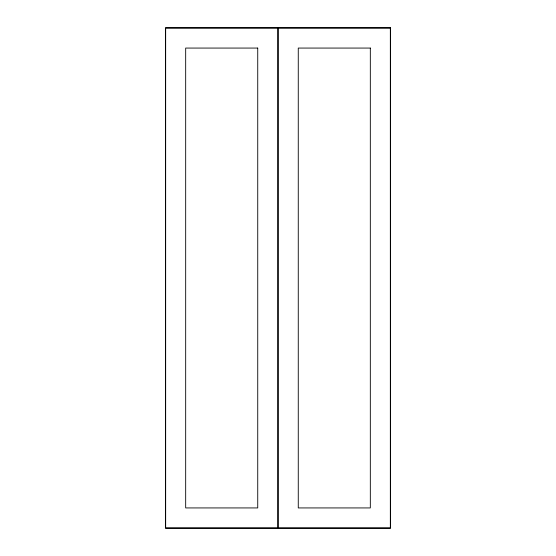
<?xml version="1.0" encoding="UTF-8"?>
<svg xmlns="http://www.w3.org/2000/svg" width="556" height="556" viewBox="0 0 556 556"><rect width="100%" height="100%" fill="white"/><g stroke="black" fill="none" stroke-linecap="round" stroke-linejoin="round"><path stroke-width="0.83" d="M390.59 27.8L165.41 27.8L165.41 528.2L390.59 528.2L390.59 27.8M277.75 28.05L165.66 28.05L165.66 527.95L277.75 527.95L277.75 28.05M390.34 28.05L278.25 28.05L278.25 527.95L390.34 527.95L390.34 28.05M257.734 48.066L185.676 48.066L185.676 507.934L257.734 507.934L257.734 48.066M370.324 48.066L298.266 48.066L298.266 507.934L370.324 507.934L370.324 48.066"/></g></svg>
